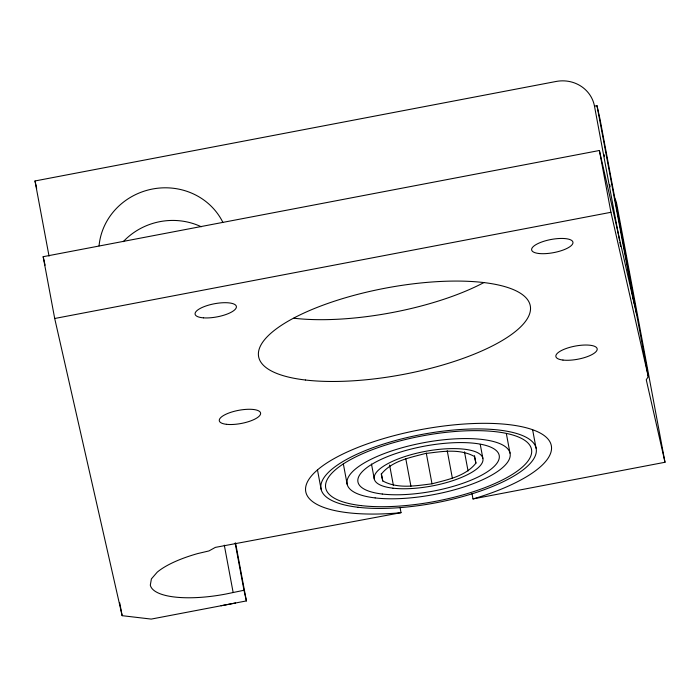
<?xml version="1.0" encoding="UTF-8"?>
<svg xmlns="http://www.w3.org/2000/svg" width="700" height="700" viewBox="0 0 700 700"><rect width="100%" height="100%" fill="white"/><g stroke="black" fill="none" stroke-linecap="round" stroke-linejoin="round"><path stroke-width="1.05" d="M49.044 256.139L35 180.968L556.133 81.462A33.171 31.439 -12.8 0 1 594.484 106.146L596.986 105.665L600.014 119.157L648.279 376.635L646.258 379.759L665 462.271L472.99 498.934L471.984 493.561M475.912 463.164L474.381 456.435C459.244 448.21 441.402 451.631 425.136 453.565C409.605 457.748 391.816 460.906 381.238 474.215L382.76 480.952C397.898 489.177 415.748 485.756 432.005 483.823C447.536 479.631 465.334 476.481 475.912 463.164L474.521 455.718M472.99 498.934L474.88 498.4A124.906 39.812 -10.6 0 0 522.637 426.904A124.906 39.812 -10.6 0 0 324.126 464.809A124.906 39.812 -10.6 0 0 399.053 512.881L401.021 512.671L400.015 507.308M636.729 314.834L599.392 150.5L43.164 256.699L54.705 318.491L122.133 615.676L151.226 619.089L246.4 600.924L243.976 590.266L225.96 594.02A71.846 22.899 -10.6 0 1 150.308 585.148L151.401 578.9L157.229 572.163A71.846 22.899 -10.6 0 1 197.706 553.569L208.95 550.935L215.364 547.383L401.021 512.671M235.541 602.997L221.077 605.754M54.705 318.491L610.942 212.293L648.279 376.635M630.053 280.648L629.895 280.245M634.673 305.366L634.83 306.014L630.367 282.135M35 180.968L36.689 188.388M43.164 256.699L45.089 265.195M633.894 301.648L634.2 303.135M633.334 298.83L632.38 293.912M619.474 240.126L594.484 106.146M619.885 242.252L620.69 246.505M631.741 290.553L632.056 292.224M596.986 105.665L633.701 301.35M604.056 154.551L604.459 156.704M609.709 184.643L610.12 186.786M665 462.271L616.884 204.794A33.163 31.43 -12.8 0 0 615.134 198.879M599.392 150.5L610.942 212.293M532.648 429.914L536.06 448.166M506.389 433.816L510.002 453.145M480.244 444.369L482.86 458.325M464.485 451.85L468.064 470.995M447.23 450.713L452.392 478.363M426.248 452.979L432.005 483.823M405.773 458.631L410.944 486.281M389.594 465.045L393.365 485.258M381.36 473.445L382.76 480.952M371.481 464.021L374.29 479.054M343.332 463.829L347.148 484.242M317.476 469.884L321.09 489.213M235.576 543.034L246.4 600.924M235.156 543.095L243.976 590.266M224.306 545.169L233.118 592.34M119.726 602.814L122.133 615.676M631.05 286.842L631.426 288.881M630.394 283.255L630.7 284.97M123.27 241.657A65.214 61.819 -12.8 0 1 201.268 226.765M99.059 245.875A65.214 61.819 -12.8 0 1 152.521 189.018A65.214 61.819 -12.8 0 1 222.81 222.25M484.015 282.494A138.171 44.039 -10.6 0 1 293.825 318.211M358.041 507.273A109.436 34.877 -10.6 0 0 534.398 457.677A109.436 34.877 -10.6 0 0 393.286 441.123A109.436 34.877 -10.6 0 0 358.041 507.273M361.086 505.601A104.703 33.373 -10.6 0 0 529.821 458.159A104.703 33.373 -10.6 0 0 394.809 442.321A104.703 33.373 -10.6 0 0 361.086 505.601M375.139 497.919A82.906 26.425 -10.6 0 0 508.742 460.346A82.906 26.425 -10.6 0 0 401.835 447.808A82.906 26.425 -10.6 0 0 375.139 497.919M382.261 494.025A71.846 22.899 -10.6 0 0 498.05 461.457A71.846 22.899 -10.6 0 0 405.405 450.59A71.846 22.899 -10.6 0 0 382.261 494.025M392.945 488.18A55.265 17.614 -10.6 0 0 482.02 463.129A55.265 17.614 -10.6 0 0 410.751 454.773A55.265 17.614 -10.6 0 0 392.945 488.18M305.366 380.004A138.171 44.039 -10.6 0 0 528.045 317.389A138.171 44.039 -10.6 0 0 349.869 296.485A138.171 44.039 -10.6 0 0 305.366 380.004M562.966 360.062A21 6.694 -10.6 0 0 596.82 350.551A21 6.694 -10.6 0 0 569.739 347.366A21 6.694 -10.6 0 0 562.966 360.062M203.446 317.844A21 6.694 -10.6 0 0 236.276 307.641A21 6.694 -10.6 0 0 207.445 305.48A21 6.694 -10.6 0 0 203.446 317.844M539.394 253.549A21 6.694 -10.6 0 0 572.74 243.67A21 6.694 -10.6 0 0 544.74 241.01A21 6.694 -10.6 0 0 539.394 253.549M226.398 424.305A21 6.694 -10.6 0 0 260.243 414.794A21 6.694 -10.6 0 0 233.17 411.609A21 6.694 -10.6 0 0 226.398 424.305"/></g></svg>
